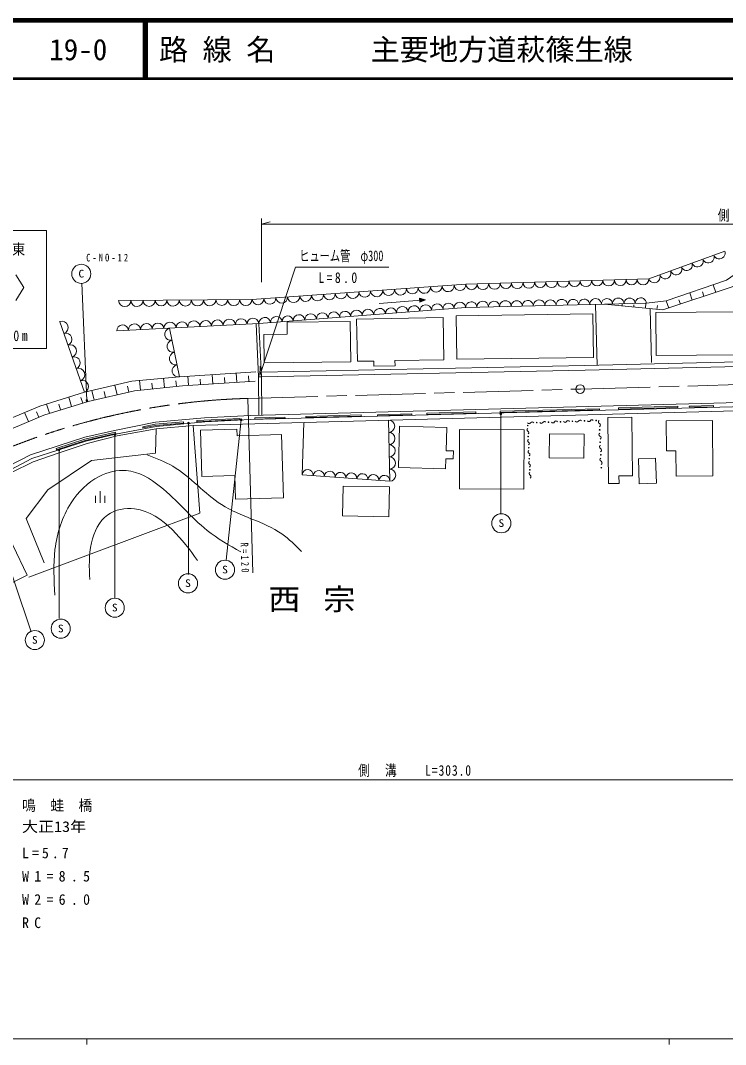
# Model space of a CAD drawing. Units: millimetres, scale not verified. Extents: x 40000 to 680000, y 20000 to 380000.
# Drawn here: x 156598 to 277659, y 204000 to 380000 of the extents above; entities that cross this region are included whole.
import ezdxf
from ezdxf.enums import TextEntityAlignment as Align

# ---------------------------------------------------------------- set-up
doc = ezdxf.new("R2010")
doc.units = ezdxf.units.MM
doc.header["$LTSCALE"] = 1000
doc.linetypes.add('CHAIN', pattern=[18.5, 12, -1.5, 3.5, -1.5])
for name, color, linetype, lineweight in [('M-BGD', 7, 'Continuous', 13), ('M-BMK', 2, 'CHAIN', 13), ('M-BMK-SRVR', 3, 'Continuous', 13), ('M-STR-HTXT', 7, 'Continuous', 13), ('M-STR-STRC', 7, 'Continuous', 13), ('M-TTL', 2, 'Continuous', 140), ('M-TTL-BAND', 7, 'Continuous', 13), ('M-TTL-LINE', 7, 'Continuous', 50)]:
    doc.layers.add(name, color=color, linetype=linetype, lineweight=lineweight)
doc.layers.add('M-BMK-HTXT', color=7, linetype='Continuous')
doc.layers.add('M-TTL-TXT', color=7, linetype='Continuous')
doc.styles.add('ＭＳ ゴシック', font='')
doc.styles.get('ＭＳ ゴシック').set_extended_font_data('MS Gothic')

msp = doc.modelspace()

# ---------------------------------------------------------------- linework, layer by layer
at = {"layer": 'M-BGD'}
for p, q in [((277534, 340352), (264482, 335582)), ((233078, 334654), (196349, 332070)), ((264482, 335582), (233078, 334654)), ((275972, 333274), (275534, 334589)), ((271938, 331929), (271510, 333210)), ((273955, 332602), (273695, 333380)), ((196349, 332070), (173468, 331872)), ((218176, 331336), (226147, 332012)), ((233060, 330679), (264085, 331408)), ((255357, 331203), (255640, 320730)), ((257904, 331140), (257911, 331214)), ((259902, 330942), (259938, 331311)), ((261899, 330744), (261936, 331112)), ((263897, 330545), (263983, 331406)), ((265895, 330347), (265960, 331000)), ((267903, 330584), (267487, 331832)), ((269920, 331257), (269667, 332015)), ((197548, 327897), (233060, 330679)), ((254888, 329563), (254996, 322105)), ((264953, 321220), (264711, 330465)), ((167583, 316103), (163325, 328228)), ((173131, 326638), (197548, 327897)), ((197482, 318730), (197049, 327873)), ((197982, 318753), (197548, 327897)), ((183881, 318753), (182209, 327106)), ((197965, 319553), (253522, 320680)), ((253519, 320680), (270281, 321077)), ((185440, 317296), (185341, 318849)), ((189597, 317561), (189498, 319122)), ((191676, 317693), (191617, 318632)), ((193755, 317826), (193655, 319394)), ((195834, 317958), (195774, 318902)), ((197482, 318730), (197982, 318753)), ((197549, 312150), (197482, 318748)), ((197982, 318753), (253538, 319880)), ((198049, 312155), (197982, 318753)), ((253538, 319880), (270300, 320277)), ((173203, 315673), (172815, 317337)), ((175191, 316136), (174957, 317138)), ((177212, 316476), (177037, 318141)), ((179265, 316691), (179163, 317672)), ((181319, 316907), (181151, 318509)), ((183373, 317122), (183274, 318065)), ((187519, 317428), (187459, 318363)), ((165377, 313644), (164883, 315266)), ((167282, 314223), (166984, 315203)), ((169228, 314745), (168842, 316400)), ((171216, 315209), (170983, 316205)), ((186242, 310373), (363837, 315232)), ((161567, 312484), (161080, 314085)), ((163472, 313064), (163178, 314031)), ((259296, 313419), (269489, 313689)), ((259296, 313419), (259303, 313219)), ((259303, 313219), (269495, 313490)), ((269489, 313689), (269495, 313490)), ((271448, 313721), (275583, 313831)), ((271448, 313721), (271452, 313521)), ((271452, 313521), (275588, 313616)), ((275583, 313831), (275588, 313616)), ((157965, 311068), (157306, 312617)), ((159732, 311819), (159337, 312748)), ((186896, 311227), (194252, 311606)), ((194252, 311606), (194262, 311406)), ((196847, 311701), (202017, 311838)), ((196847, 311701), (196851, 311501)), ((196851, 311501), (202021, 311638)), ((202017, 311838), (202021, 311638)), ((205617, 311953), (215112, 312205)), ((205617, 311953), (205621, 311753)), ((205621, 311753), (215117, 312005)), ((215112, 312205), (215117, 312005)), ((217891, 312238), (223794, 312395)), ((217891, 312238), (217896, 312037)), ((217896, 312037), (223800, 312195)), ((223794, 312395), (223800, 312195)), ((226382, 312487), (234805, 312711)), ((226382, 312487), (226388, 312287)), ((226388, 312287), (234811, 312511)), ((234805, 312711), (234811, 312511)), ((238973, 312826), (256015, 313279)), ((238973, 312826), (238978, 312626)), ((238978, 312626), (256021, 313079)), ((256015, 313279), (256021, 313079)), ((177593, 310182), (177631, 309985)), ((184585, 311005), (184602, 310806)), ((186896, 311227), (186906, 311027)), ((186906, 311027), (194262, 311406)), ((204974, 301932), (205271, 310893)), ((219999, 300800), (219783, 311291)), ((229683, 306046), (229790, 310034)), ((172914, 309233), (172958, 309038)), ((243026, 299451), (243076, 309656)), ((162737, 306418), (162799, 306228)), ((204974, 301932), (219999, 300800)), ((259372, 300441), (257559, 300424)), ((169504, 298298), (169504, 297098)), ((170304, 299098), (170304, 297098)), ((171104, 298298), (171104, 297098))]:
    msp.add_line(p, q, dxfattribs=at)
for points in [[(264085, 331408), (267487, 331832), (277852, 335383), (287401, 342004)], [(288489, 340427), (278998, 334283), (266894, 330248), (256905, 331239)], [(254996, 322105), (231536, 321766), (231429, 329224), (254888, 329563)], [(202372, 328130), (202400, 326106), (198381, 326051)], [(202372, 328130), (213203, 328278), (213297, 321359)], [(229163, 328953), (214314, 328682), (214447, 321422)], [(220894, 321539), (229296, 321693), (229163, 328953)], [(270281, 321077), (364040, 323312), (364273, 328792)], [(270300, 320277), (364808, 322530), (365073, 328758)], [(213297, 321359), (198449, 321155), (198381, 326051)], [(220894, 321539), (220911, 320630), (217286, 320564), (217270, 321473), (214447, 321422)], [(136974, 305900), (140419, 304575), (148038, 308484), (154597, 311466), (159897, 313718), (167583, 316103), (175732, 318025), (183881, 318753), (197019, 319615)], [(196874, 318025), (184400, 317230), (176185, 316368), (168234, 314513), (160615, 312194), (155315, 309942), (148822, 306960), (140606, 302720), (136642, 304641)], [(115037, 281628), (142006, 296824), (148317, 300322), (154548, 303403), (158295, 305346), (167651, 308385), (172756, 309558), (179784, 310936), (188183, 311693), (196077, 312102), (363800, 316558)], [(115381, 281018), (142346, 296212), (148642, 299702), (154870, 302782), (158566, 304698), (167838, 307710), (172902, 308873), (179883, 310242), (188233, 310995), (196104, 311403), (363819, 315858)], [(257559, 300424), (257454, 311763), (261602, 311801), (261695, 301758)], [(106976, 275604), (142746, 295620), (150495, 299956), (155067, 302313), (158791, 304151), (163221, 305707), (168029, 307309), (173213, 308629), (179879, 309807), (186242, 310373)], [(160659, 286804), (157572, 294420), (161276, 299359), (168789, 304402), (179800, 305636), (179879, 309807)], [(186242, 310373), (187377, 295346), (158048, 284335)], [(177593, 310182), (179744, 310594), (184585, 311005)], [(177631, 309985), (179771, 310396), (184602, 310806)], [(187760, 301650), (187514, 309570), (193761, 309764), (193797, 308608)], [(229790, 310034), (221688, 310250), (221499, 303143), (229600, 302927)], [(243713, 309896), (243605, 309772), (243572, 309651), (243616, 309535), (243735, 309421), (243855, 309308), (243898, 309191), (243866, 309071), (243758, 308947)], [(244718, 310867), (244582, 310989), (244450, 311026), (244320, 310979), (244193, 310848), (244067, 310718), (243937, 310671), (243804, 310708), (243669, 310829)], [(246767, 310942), (246637, 311057), (246511, 311093), (246388, 311048), (246267, 310924), (246146, 310799), (246023, 310755), (245897, 310790), (245767, 310905)], [(248815, 311016), (248680, 311137), (248547, 311175), (248417, 311128), (248291, 310997), (248164, 310866), (248034, 310820), (247902, 310857), (247766, 310978)], [(250864, 311091), (250735, 311206), (250608, 311241), (250485, 311197), (250364, 311073), (250244, 310948), (250120, 310904), (249994, 310939), (249865, 311054)], [(252913, 311165), (252777, 311286), (252644, 311323), (252515, 311277), (252388, 311146), (252261, 311015), (252132, 310969), (251999, 311006), (251863, 311127)], [(254961, 311240), (254832, 311355), (254706, 311390), (254582, 311346), (254462, 311221), (254341, 311097), (254218, 311052), (254091, 311088), (253962, 311203)], [(256036, 310178), (256162, 310321), (256200, 310460), (256150, 310596), (256012, 310727), (255874, 310859), (255824, 310995), (255862, 311134), (255988, 311277)], [(275407, 311238), (267480, 311185), (267515, 306011)], [(269160, 301693), (275470, 301735), (275407, 311238)], [(162737, 306418), (167664, 308031), (172914, 309233)], [(162799, 306228), (167718, 307838), (172958, 309038)], [(193797, 308608), (201430, 308846), (201768, 297965), (193511, 297708)], [(243076, 309656), (232004, 309710), (231954, 299505), (243026, 299451)], [(256128, 308030), (256248, 308166), (256285, 308299), (256237, 308429), (256106, 308554), (255974, 308680), (255926, 308809), (255963, 308942), (256083, 309079)], [(243802, 307998), (243694, 307874), (243662, 307754), (243705, 307637), (243825, 307524), (243944, 307410), (243988, 307293), (243956, 307173), (243847, 307049)], [(256221, 305882), (256347, 306025), (256385, 306164), (256335, 306300), (256197, 306431), (256059, 306563), (256009, 306699), (256047, 306838), (256173, 306981)], [(229683, 306046), (230925, 306013), (230888, 304633), (229647, 304666), (229600, 302927)], [(243892, 306100), (243784, 305976), (243752, 305856), (243795, 305739), (243915, 305626), (244034, 305512), (244078, 305396), (244045, 305275), (243937, 305151)], [(256316, 303684), (256441, 303827), (256480, 303966), (256430, 304102), (256292, 304233), (256154, 304365), (256104, 304501), (256142, 304640), (256268, 304783)], [(267515, 306011), (269131, 306021), (269160, 301693)], [(243982, 304202), (243874, 304078), (243841, 303958), (243885, 303841), (244004, 303728), (244124, 303614), (244167, 303498), (244135, 303377), (244027, 303253)], [(193511, 297708), (193383, 301825), (187760, 301650)], [(244071, 302304), (243963, 302180), (243931, 302060), (243974, 301943), (244094, 301830), (244213, 301717), (244257, 301600), (244225, 301479), (244116, 301355)], [(259372, 300441), (259360, 301736), (261695, 301758)]]:
    msp.add_lwpolyline(points, dxfattribs=at)
for points in [[(226147, 332012), (225124, 332246), (225178, 331609)], [(226027, 332002), (225168, 332190), (225212, 331672)], [(225908, 331992), (225213, 332133), (225247, 331735)], [(225788, 331981), (225258, 332077), (225282, 331798)], [(225669, 331971), (225303, 332021), (225317, 331861)], [(225509, 331958), (225348, 331964), (225352, 331924)], [(279606, 322524), (265748, 322419), (265692, 329823), (279550, 329928)], [(253360, 304781), (247375, 304834), (247412, 308980), (253396, 308927)], [(262861, 300372), (262703, 304676), (265652, 304784), (265810, 300480)], [(219954, 299827), (212015, 299989), (211911, 294866), (219850, 294703)], [(157755, 284650), (152754, 294954), (146550, 291943), (151551, 281638)]]:
    msp.add_lwpolyline(points, close=True, dxfattribs=at)
for centre, radius in [((243690, 310370), 57), ((243690, 310370), 38), ((243690, 310370), 19), ((243690, 310370), 1.9), ((245243, 310886), 63), ((245243, 310886), 42), ((245243, 310886), 21), ((245243, 310886), 2.1), ((247266, 310960), 60), ((247266, 310960), 40), ((247266, 310960), 20), ((247266, 310960), 2), ((249340, 311035), 63), ((249340, 311035), 42), ((249340, 311035), 21), ((249340, 311035), 2.1), ((251364, 311109), 60), ((251364, 311109), 40), ((251364, 311109), 20), ((251364, 311109), 2), ((253437, 311184), 63), ((253437, 311184), 42), ((253437, 311184), 21), ((253437, 311184), 2.1), ((255461, 311258), 60), ((255461, 311258), 40), ((255461, 311258), 20), ((255461, 311258), 2), ((243780, 308472), 57), ((243780, 308472), 38), ((243780, 308472), 19), ((243780, 308472), 1.9), ((256059, 309628), 66), ((256059, 309628), 44), ((256059, 309628), 22), ((256059, 309628), 2.2), ((243870, 306575), 57), ((243870, 306575), 38), ((243870, 306575), 19), ((243870, 306575), 1.9), ((256151, 307505), 63), ((256151, 307505), 42), ((256151, 307505), 21), ((256151, 307505), 2.1), ((243959, 304677), 57), ((243959, 304677), 38), ((243959, 304677), 19), ((243959, 304677), 1.9), ((256244, 305332), 66), ((256244, 305332), 44), ((256244, 305332), 22), ((256244, 305332), 2.2), ((244049, 302779), 57), ((244049, 302779), 38), ((244049, 302779), 19), ((244049, 302779), 1.9), ((256339, 303134), 66), ((256339, 303134), 44), ((256339, 303134), 22), ((256339, 303134), 2.2)]:
    msp.add_circle(centre, radius, dxfattribs=at)
for centre, radius, start, end in [((276595, 340009), 1000, 200.07646, 20.07646), ((271007, 337966), 950, 200.07646, 20.07646), ((272838, 338636), 1000, 200.07646, 20.07646), ((274717, 339322), 1000, 200.07646, 20.07646), ((265418, 335924), 1000, 200.07646, 20.07646), ((267297, 336611), 1000, 200.07646, 20.07646), ((269175, 337297), 1000, 200.07646, 20.07646), ((230036, 334440), 1050, 184.02418, 4.02418), ((232081, 334584), 1000, 184.02418, 4.02418), ((234046, 334683), 950, 181.69179, 1.69179), ((235995, 334741), 1000, 181.69179, 1.69179), ((237994, 334800), 1000, 181.69179, 1.69179), ((239943, 334857), 950, 181.69179, 1.69179), ((241892, 334915), 1000, 181.69179, 1.69179), ((243891, 334974), 1000, 181.69179, 1.69179), ((245841, 335031), 950, 181.69179, 1.69179), ((247790, 335089), 1000, 181.69179, 1.69179), ((249789, 335148), 1000, 181.69179, 1.69179), ((251738, 335206), 950, 181.69179, 1.69179), ((253687, 335263), 1000, 181.69179, 1.69179), ((255636, 335321), 950, 181.69179, 1.69179), ((257585, 335378), 1000, 181.69179, 1.69179), ((259585, 335437), 1000, 181.69179, 1.69179), ((261534, 335495), 950, 181.69179, 1.69179), ((263483, 335552), 1000, 181.69179, 1.69179), ((203501, 332574), 1050, 184.02418, 4.02418), ((205546, 332717), 1000, 184.02418, 4.02418), ((207591, 332861), 1050, 184.02418, 4.02418), ((209636, 333005), 1000, 184.02418, 4.02418), ((211631, 333146), 1000, 184.02418, 4.02418), ((213676, 333289), 1050, 184.02418, 4.02418), ((215721, 333433), 1000, 184.02418, 4.02418), ((217766, 333577), 1050, 184.02418, 4.02418), ((219811, 333721), 1000, 184.02418, 4.02418), ((221856, 333865), 1050, 184.02418, 4.02418), ((223901, 334009), 1000, 184.02418, 4.02418), ((225946, 334153), 1050, 184.02418, 4.02418), ((227991, 334296), 1000, 184.02418, 4.02418), ((174500, 331881), 1050, 180.49769, 0.49769), ((176600, 331899), 1050, 180.49769, 0.49769), ((178700, 331917), 1050, 180.49769, 0.49769), ((180750, 331935), 1000, 180.49769, 0.49769), ((182800, 331953), 1050, 180.49769, 0.49769), ((184900, 331971), 1050, 180.49769, 0.49769), ((187000, 331989), 1050, 180.49769, 0.49769), ((189100, 332008), 1050, 180.49769, 0.49769), ((191150, 332025), 1000, 180.49769, 0.49769), ((193199, 332043), 1050, 180.49769, 0.49769), ((195299, 332061), 1050, 180.49769, 0.49769), ((197366, 332142), 1000, 184.02418, 4.02418), ((199411, 332286), 1050, 184.02418, 4.02418), ((201456, 332430), 1000, 184.02418, 4.02418), ((224167, 329982), 1000, 4.48044, 184.48044), ((226160, 330139), 1000, 4.48044, 184.48044), ((228154, 330295), 1000, 4.48044, 184.48044), ((230098, 330447), 950, 4.48044, 184.48044), ((232042, 330599), 1000, 4.48044, 184.48044), ((234010, 330701), 950, 1.34567, 181.34567), ((235959, 330747), 1000, 1.34567, 181.34567), ((237909, 330793), 950, 1.34567, 181.34567), ((239858, 330839), 1000, 1.34567, 181.34567), ((241808, 330885), 950, 1.34567, 181.34567), ((243707, 330929), 950, 1.34567, 181.34567), ((245657, 330975), 1000, 1.34567, 181.34567), ((247606, 331021), 950, 1.34567, 181.34567), ((249556, 331067), 1000, 1.34567, 181.34567), ((251505, 331112), 950, 1.34567, 181.34567), ((253405, 331157), 950, 1.34567, 181.34567), ((255354, 331203), 1000, 1.34567, 181.34567), ((257304, 331249), 950, 1.34567, 181.34567), ((259253, 331294), 1000, 1.34567, 181.34567), ((261202, 331340), 950, 1.34567, 181.34567), ((263102, 331385), 950, 1.34567, 181.34567), ((200539, 328131), 1000, 4.48044, 184.48044), ((202483, 328283), 950, 4.48044, 184.48044), ((204427, 328436), 1000, 4.48044, 184.48044), ((206421, 328592), 1000, 4.48044, 184.48044), ((208415, 328748), 1000, 4.48044, 184.48044), ((210409, 328904), 1000, 4.48044, 184.48044), ((212353, 329057), 950, 4.48044, 184.48044), ((214297, 329209), 1000, 4.48044, 184.48044), ((216291, 329365), 1000, 4.48044, 184.48044), ((218285, 329521), 1000, 4.48044, 184.48044), ((220229, 329674), 950, 4.48044, 184.48044), ((222173, 329826), 1000, 4.48044, 184.48044), ((163673, 327237), 1100, 289.34907, 109.34907), ((174129, 326689), 1000, 2.95124, 182.95124), ((176177, 326795), 1050, 2.95124, 182.95124), ((178224, 326900), 1000, 2.95124, 182.95124), ((180221, 327003), 1000, 2.95124, 182.95124), ((182269, 327109), 1050, 2.95124, 182.95124), ((184316, 327214), 1000, 2.95124, 182.95124), ((186363, 327320), 1050, 2.95124, 182.95124), ((188410, 327425), 1000, 2.95124, 182.95124), ((190408, 327528), 1000, 2.95124, 182.95124), ((192455, 327634), 1050, 2.95124, 182.95124), ((194502, 327739), 1000, 2.95124, 182.95124), ((196500, 327842), 1000, 2.95124, 182.95124), ((198545, 327975), 1000, 4.48044, 184.48044), ((164386, 325208), 1050, 289.34907, 109.34907), ((182419, 326059), 1050, 101.31847, 281.31847), ((165098, 323180), 1100, 289.34907, 109.34907), ((182831, 323999), 1050, 101.31847, 281.31847), ((165810, 321151), 1050, 289.34907, 109.34907), ((183253, 321891), 1100, 101.31847, 281.31847), ((183675, 319783), 1050, 101.31847, 281.31847), ((166523, 319123), 1100, 289.34907, 109.34907), ((167235, 317094), 1050, 289.34907, 109.34907), ((219804, 310248), 1050, 271.17778, 91.17778), ((219847, 308148), 1050, 271.17778, 91.17778), ((219891, 306049), 1050, 271.17778, 91.17778), ((219934, 303949), 1050, 271.17778, 91.17778), ((205921, 301860), 950, 355.69134, 175.69134), ((219977, 301850), 1050, 271.17778, 91.17778), ((207816, 301718), 950, 355.69134, 175.69134), ((209711, 301575), 950, 355.69134, 175.69134), ((211555, 301436), 900, 355.69134, 175.69134), ((213400, 301297), 950, 355.69134, 175.69134), ((215295, 301154), 950, 355.69134, 175.69134), ((217189, 301011), 950, 355.69134, 175.69134), ((219084, 300869), 950, 355.69134, 175.69134)]:
    msp.add_arc(centre, radius, start, end, dxfattribs=at)
for points, knots in [([(178359, 305328), (179882, 304755), (181406, 304183), (182784, 303373), (185811, 301594), (188137, 298670), (191120, 296786), (194353, 294744), (198359, 293923), (201475, 291744), (202699, 290889), (203785, 289824), (204871, 288760)], [0, 0, 0, 0, 1, 1, 1, 2, 2, 2, 3, 3, 3, 4, 4, 4, 4]), ([(162511, 281247), (162356, 283859), (162200, 286470), (162511, 289068), (162850, 291890), (163740, 294696), (165290, 297095), (166499, 298967), (168110, 300591), (170126, 301623), (171574, 302359), (173208, 302787), (174757, 302652), (176906, 302467), (178886, 301265), (180623, 299874), (183565, 297516), (185812, 294613), (188650, 292361), (190418, 290958), (192415, 289807), (194413, 288657)], [0, 0, 0, 0, 1, 1, 1, 2, 2, 2, 3, 3, 3, 4, 4, 4, 5, 5, 5, 6, 6, 6, 7, 7, 7, 7]), ([(168480, 283923), (168398, 286006), (168316, 288090), (168789, 290200), (169208, 292073), (170064, 293968), (171567, 295037), (172845, 295946), (174591, 296259), (176198, 296066), (178710, 295765), (180882, 294231), (182681, 292464), (184331, 290845), (185667, 289031), (187003, 287216)], [0, 0, 0, 0, 1, 1, 1, 2, 2, 2, 3, 3, 3, 4, 4, 4, 5, 5, 5, 5])]:
    msp.add_open_spline(points, degree=3, knots=knots, dxfattribs=at)
at = {"layer": 'M-BMK'}
msp.add_line((195643, 315047), (252706, 316655), dxfattribs=at)
msp.add_lwpolyline([(252706, 316655), (352859, 319477), (378976, 320213)], dxfattribs=at)
msp.add_arc((199023, 195095), 120000, 91.61383, 111.6452, dxfattribs=at)
at = {"layer": 'M-BMK-SRVR'}
for radius in [750, 30]:
    msp.add_circle((252706, 316655), radius, dxfattribs=at)
at = {"layer": 'M-STR-HTXT'}
for p, q in [((197965, 335034), (197965, 345990)), ((197965, 344990), (199465, 345410)), ((197965, 344990), (364040, 344990)), ((197695, 319008), (197765, 320564)), ((195643, 315047), (196488, 285059)), ((79016, 249495), (363454, 249495))]:
    msp.add_line(p, q, dxfattribs=at)
msp.add_lwpolyline([(197695, 319008), (203806, 337596), (219823, 337596)], dxfattribs=at)
at = {"layer": 'M-STR-STRC'}
for p, q in [((168006, 314680), (167114, 334859)), ((239065, 312399), (239065, 295296)), ((185454, 310803), (185454, 284785)), ((194474, 311377), (191905, 287253)), ((172805, 308834), (172805, 280707)), ((163211, 306210), (163211, 277274)), ((149857, 300362), (158409, 274935))]:
    msp.add_line(p, q, dxfattribs=at)
msp.add_lwpolyline([(161087, 323630), (136512, 323630), (136512, 343902), (161087, 343902)], close=True, dxfattribs=at)
msp.add_lwpolyline([(155824, 336297), (157144, 334091), (155824, 331885)], dxfattribs=at)
for centre, radius in [((167036, 336458), 1642), ((168006, 314680), 150), ((168006, 314680), 90), ((168006, 314680), 30), ((194474, 311377), 150), ((239065, 312399), 150), ((239065, 312399), 90), ((239065, 312399), 30), ((185454, 310803), 150), ((185454, 310803), 90), ((185454, 310803), 30), ((194474, 311377), 90), ((194474, 311377), 30), ((172805, 308834), 150), ((172805, 308834), 90), ((172805, 308834), 30), ((163211, 306210), 150), ((163211, 306210), 90), ((163211, 306210), 30), ((239165, 293587), 1642), ((191712, 285601), 1642), ((185359, 283259), 1642), ((172786, 279068), 1642), ((163506, 275476), 1642), ((159057, 273513), 1642)]:
    msp.add_circle(centre, radius, dxfattribs=at)
at = {"layer": 'M-TTL'}
msp.add_line((680000, 380000), (40000, 380000), dxfattribs=at)
at = {"layer": 'M-TTL-BAND'}
for p, q in [((40000, 205000), (579000, 205000)), ((168000, 205000), (168000, 204000)), ((268000, 205000), (268000, 204000))]:
    msp.add_line(p, q, dxfattribs=at)
at = {"layer": 'M-TTL-LINE'}
for p, q in [((177750, 380000), (177750, 370000)), ((178250, 380000), (178250, 370000)), ((40000, 370000), (680000, 370000))]:
    msp.add_line(p, q, dxfattribs=at)

# ---------------------------------------------------------------- texts
at = {"layer": 'M-BMK-HTXT', "insert": (199150, 278296), "char_height": 3666, "attachment_point": 7, "style": 'ＭＳ ゴシック'}
msp.add_mtext('\\T1.72;\\W1.1;西宗', dxfattribs=at)
at = {"layer": 'M-STR-HTXT', "style": 'ＭＳ ゴシック', "width": 0.7}
msp.add_text('ヒューム管\u3000φ300', height=1833, dxfattribs=at).set_placement((204473, 338096), align=Align.BOTTOM_LEFT)
at = {"layer": 'M-STR-HTXT', "color": 1, "style": 'ＭＳ ゴシック', "width": 1.1}
msp.add_text('大正13年', height=1833, dxfattribs=at).set_placement((156866, 239984), align=Align.BOTTOM_LEFT)
at = {"layer": 'M-STR-HTXT', "char_height": 1833, "attachment_point": 7, "style": 'ＭＳ ゴシック'}
for s, insert in [('\\T1.15;\\W0.8;側\u3000溝\u3000\u3000L=157.0', (276328, 345402)), ('\\T1.42;\\W0.8;L=8.0', (207753, 334859)), ('\\T1.15;\\W0.8;側\u3000溝\u3000\u3000L=303.0', (214588, 249995))]:
    msp.add_mtext(s, dxfattribs=dict(at, insert=insert))
at = {"layer": 'M-STR-HTXT', "insert": (194359, 290237), "char_height": 1320, "attachment_point": 7, "rotation": 272.1, "style": 'ＭＳ ゴシック'}
msp.add_mtext('\\T1.54;\\W0.8;R=120', dxfattribs=at)
at = {"layer": 'M-STR-HTXT', "color": 1, "char_height": 1833, "attachment_point": 7, "style": 'ＭＳ ゴシック'}
for s, insert in [('\\T2.04;\\W0.95;鳴蛙橋', (156866, 243984)), ('\\T1.44;\\W0.95;L=5.7', (156866, 235984)), ('\\T1.77;\\W0.95;W1=8.5', (156866, 231984)), ('\\T1.77;\\W0.95;W2=6.0', (156866, 227984)), ('\\T1.76;\\W0.95;RC', (156866, 223984))]:
    msp.add_mtext(s, dxfattribs=dict(at, insert=insert))
at = {"layer": 'M-STR-STRC', "style": 'ＭＳ ゴシック', "width": 1.1}
for s, p in [('C', (166541, 335432)), ('S', (238670, 292561)), ('S', (191217, 284575)), ('S', (184864, 282233)), ('S', (172291, 278042)), ('S', (163011, 274450)), ('S', (158562, 272487))]:
    msp.add_text(s, height=1320, dxfattribs=at).set_placement(p, align=Align.BOTTOM_LEFT)
at = {"layer": 'M-STR-STRC', "attachment_point": 7, "style": 'ＭＳ ゴシック'}
for s, insert, char_height in [('\\T1.16;\\W0.9;阿東', (152544, 339577), 1833), ('\\T1.5;\\W0.8;C-NO-12', (167890, 338558), 1320), ('\\T1.45;\\W0.8;300m', (152485, 324874), 1833)]:
    msp.add_mtext(s, dxfattribs=dict(at, insert=insert, char_height=char_height))
at = {"layer": 'M-TTL-TXT', "style": 'ＭＳ ゴシック'}
for s, p in [('19-0', (161521, 375000)), ('路 線 名', (180380, 375000)), ('主要地方道萩篠生線', (216734, 375000))]:
    msp.add_text(s, height=3666, dxfattribs=at).set_placement(p, align=Align.MIDDLE_LEFT)

doc.saveas('drawing.dxf')
